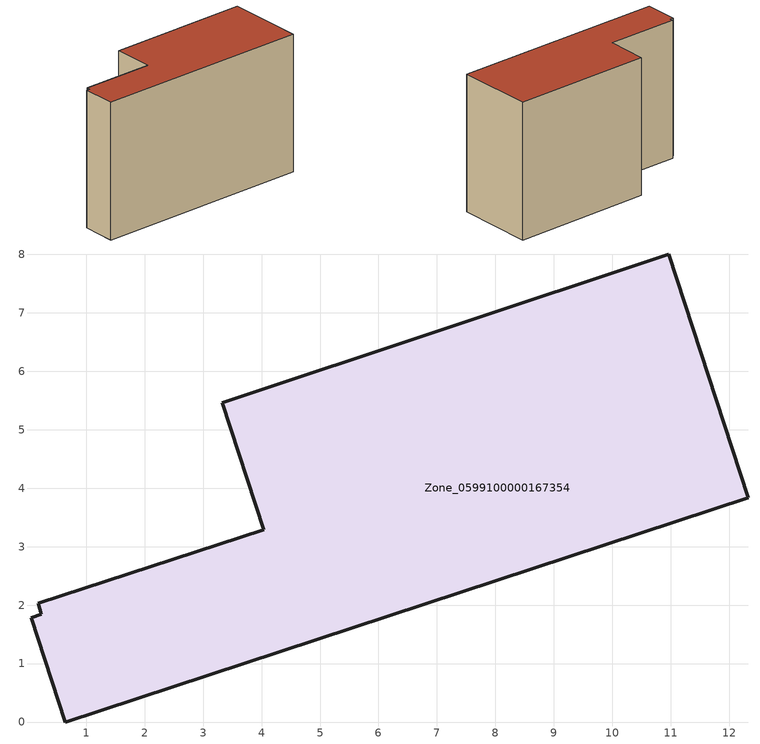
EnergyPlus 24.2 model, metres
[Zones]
Zone_0599100000167354
 floor ground (C_G): 0.23,1.85 0.18,2.03 4.04,3.29 3.33,5.46 10.97,8.01 12.33,3.84 0.64,0 0.06,1.79 z0
 wall outside (C_F): 0.64,0 12.33,3.84 10.97,8.01 3.33,5.46 4.04,3.29 0.18,2.03 0.23,1.85 0.06,1.79 0.64,0 z0:7.83
 roof outside (C_R): 0.18,2.03 0.23,1.85 0.06,1.79 0.64,0 12.33,3.84 10.97,8.01 3.33,5.46 4.04,3.29 z7.83
[BUILDING]
Pand.0599100000167354: North Axis=0; Terrain=City; Loads Convergence Tolerance Value=0.04; Temperature Convergence Tolerance Value=0.4; Solar Distribution=FullExterior; Maximum Number of Warmup Days=25; Minimum Number of Warmup Days=1
[Site:Location]
Rotterdam.The.Hague.AP_ZH_NLD Design_Conditions: Latitude=51.96; Longitude=4.45; Time Zone=1; Elevation=-4.5
[SITE:GROUNDTEMPERATURE:BUILDINGSURFACE]
18, 18, 18, 18, 18, 18, 18, 18, 18, 18, 18, 18
[MATERIAL] Thermal Absorptance=0.9; Solar Absorptance=0.7; Visible Absorptance=0.7
Name | Roughness | Thickness | Conductivity | Density | Specific Heat
G.TI.1946 | MediumSmooth | 0.15 | 1 | 540 | 1210
F.TI.1946 | Rough | 0.3 | 0.857143 | 1920 | 840
R.TI.1946 | MediumRough | 0.2 | 0.1 | 1500 | 1000
[CONSTRUCTION]
C_G: G.TI.1946
C_F: F.TI.1946
C_R: R.TI.1946
[ZONE]
Zone_0599100000167354: Type=1; Multiplier=1; Ceiling Height=Autocalculate; Volume=Autocalculate; Floor Area=autocalculate; Part of Total Floor Area=Yes
[ZONEINFILTRATION:DESIGNFLOWRATE]
Infil_Zone_0599100000167354: Zone or ZoneList or Space or SpaceList=Zone_0599100000167354; Schedule=AlwaysOn; Design Flow Rate Calculation Method=Flow/Area; Flow Rate per Floor Area=0.003; Constant Term Coefficient=1; Temperature Term Coefficient=0; Velocity Term Coefficient=0; Velocity Squared Term Coefficient=0
[HVACTEMPLATE:ZONE:IDEALLOADSAIRSYSTEM]
Zone_0599100000167354: Maximum Heating Supply Air Temperature=50; Minimum Cooling Supply Air Temperature=13; Maximum Heating Supply Air Humidity Ratio=0.0156; Minimum Cooling Supply Air Humidity Ratio=0.0077; Heating Limit=NoLimit; Cooling Limit=NoLimit; Dehumidification Control Type=ConstantSensibleHeatRatio; Cooling Sensible Heat Ratio=0.7; Dehumidification Setpoint=60; Humidification Control Type=None; Humidification Setpoint=30; Outdoor Air Method=None; Outdoor Air Flow Rate per Person=0.00944; Outdoor Air Flow Rate per Zone Floor Area=0; Outdoor Air Flow Rate per Zone=0; Demand Controlled Ventilation Type=None; Outdoor Air Economizer Type=NoEconomizer; Heat Recovery Type=None; Sensible Heat Recovery Effectiveness=0.7; Latent Heat Recovery Effectiveness=0.65
[ZONECONTROL:THERMOSTAT]
ThermostatControl_Zone_0599100000167354: Zone or ZoneList=Zone_0599100000167354; Control Type Schedule=DualSetpointControlType; Control 1=Thermostat_Zone_0599100000167354; Temperature Difference Between Cutout And Setpoint=0
[THERMOSTATSETPOINT:DUALSETPOINT]
Thermostat_Zone_0599100000167354: Heating Setpoint Temperature Schedule=HeatingSetpoint_Zone_0599100000167354; Cooling Setpoint Temperature Schedule=CoolingSetpoint_Zone_0599100000167354
[SCHEDULE:COMPACT]
HeatingSetpoint_Zone_0599100000167354: Through: 12/31, For: AllDays, Until: 24:00, 21
CoolingSetpoint_Zone_0599100000167354: Through: 12/31, For: AllDays, Until: 24:00, 24
DualSetpointControlType: Through: 12/31, For: AllDays, Until: 24:00, 4
AlwaysOn: Through: 12/31, For: AllDays, Until: 24:00, 1
